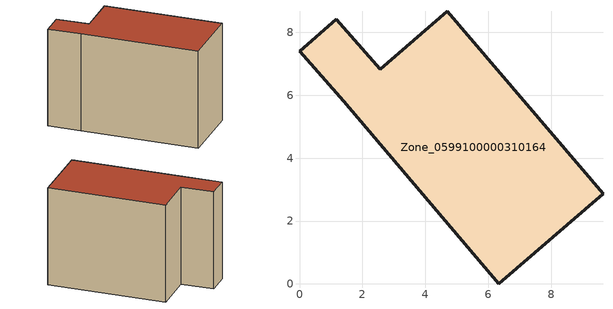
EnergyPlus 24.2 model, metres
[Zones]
Zone_0599100000310164
 floor ground (C_G): 4.71,8.68 9.65,2.87 6.34,0 1.4,5.82 0,7.4 1.17,8.42 2.57,6.83 z0
 wall outside (C_F): 2.57,6.83 1.17,8.42 0,7.4 1.4,5.82 6.34,0 9.65,2.87 4.71,8.68 2.57,6.83 z0:6.46
 roof outside (C_R): 9.65,2.87 4.71,8.68 2.57,6.83 1.17,8.42 0,7.4 1.4,5.82 6.34,0 z6.46
[BUILDING]
Pand.0599100000310164: North Axis=0; Terrain=City; Loads Convergence Tolerance Value=0.04; Temperature Convergence Tolerance Value=0.4; Solar Distribution=FullExterior; Maximum Number of Warmup Days=25; Minimum Number of Warmup Days=1
[Site:Location]
Rotterdam.The.Hague.AP_ZH_NLD Design_Conditions: Latitude=51.96; Longitude=4.45; Time Zone=1; Elevation=-4.5
[SITE:GROUNDTEMPERATURE:BUILDINGSURFACE]
18, 18, 18, 18, 18, 18, 18, 18, 18, 18, 18, 18
[MATERIAL] Thermal Absorptance=0.9; Solar Absorptance=0.7; Visible Absorptance=0.7
Name | Roughness | Thickness | Conductivity | Density | Specific Heat
G.TI.1946 | MediumSmooth | 0.15 | 1 | 540 | 1210
F.TI.1946 | Rough | 0.3 | 0.857143 | 1920 | 840
R.TI.1946 | MediumRough | 0.2 | 0.1 | 1500 | 1000
[CONSTRUCTION]
C_G: G.TI.1946
C_F: F.TI.1946
C_R: R.TI.1946
[ZONE]
Zone_0599100000310164: Type=1; Multiplier=1; Ceiling Height=Autocalculate; Volume=Autocalculate; Floor Area=autocalculate; Part of Total Floor Area=Yes
[ZONEINFILTRATION:DESIGNFLOWRATE]
Infil_Zone_0599100000310164: Zone or ZoneList or Space or SpaceList=Zone_0599100000310164; Schedule=AlwaysOn; Design Flow Rate Calculation Method=Flow/Area; Flow Rate per Floor Area=0.003; Constant Term Coefficient=1; Temperature Term Coefficient=0; Velocity Term Coefficient=0; Velocity Squared Term Coefficient=0
[HVACTEMPLATE:ZONE:IDEALLOADSAIRSYSTEM]
Zone_0599100000310164: Maximum Heating Supply Air Temperature=50; Minimum Cooling Supply Air Temperature=13; Maximum Heating Supply Air Humidity Ratio=0.0156; Minimum Cooling Supply Air Humidity Ratio=0.0077; Heating Limit=NoLimit; Cooling Limit=NoLimit; Dehumidification Control Type=ConstantSensibleHeatRatio; Cooling Sensible Heat Ratio=0.7; Dehumidification Setpoint=60; Humidification Control Type=None; Humidification Setpoint=30; Outdoor Air Method=None; Outdoor Air Flow Rate per Person=0.00944; Outdoor Air Flow Rate per Zone Floor Area=0; Outdoor Air Flow Rate per Zone=0; Demand Controlled Ventilation Type=None; Outdoor Air Economizer Type=NoEconomizer; Heat Recovery Type=None; Sensible Heat Recovery Effectiveness=0.7; Latent Heat Recovery Effectiveness=0.65
[ZONECONTROL:THERMOSTAT]
ThermostatControl_Zone_0599100000310164: Zone or ZoneList=Zone_0599100000310164; Control Type Schedule=DualSetpointControlType; Control 1=Thermostat_Zone_0599100000310164; Temperature Difference Between Cutout And Setpoint=0
[THERMOSTATSETPOINT:DUALSETPOINT]
Thermostat_Zone_0599100000310164: Heating Setpoint Temperature Schedule=HeatingSetpoint_Zone_0599100000310164; Cooling Setpoint Temperature Schedule=CoolingSetpoint_Zone_0599100000310164
[SCHEDULE:COMPACT]
HeatingSetpoint_Zone_0599100000310164: Through: 12/31, For: AllDays, Until: 24:00, 21
CoolingSetpoint_Zone_0599100000310164: Through: 12/31, For: AllDays, Until: 24:00, 24
DualSetpointControlType: Through: 12/31, For: AllDays, Until: 24:00, 4
AlwaysOn: Through: 12/31, For: AllDays, Until: 24:00, 1
